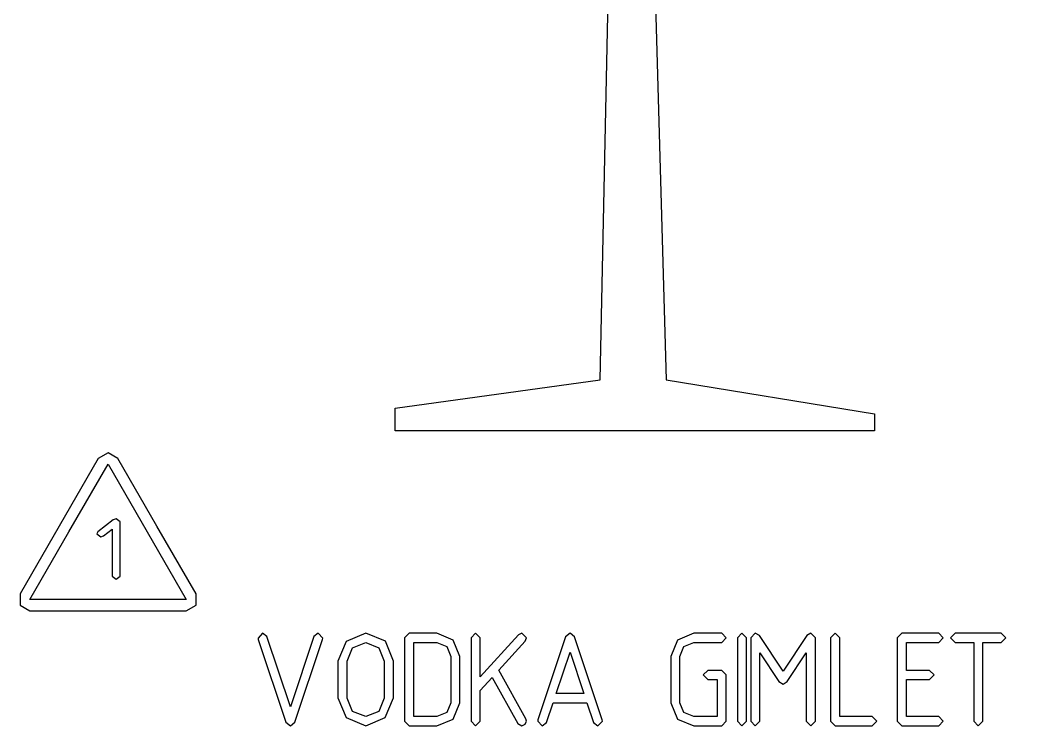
# Model space of a CAD drawing. Header units: metres. Extents: x 0 to 16.5, y 0 to 11.5.
# Drawn here: x 4.956 to 6.008, y 4.444 to 5.18 of the extents above; entities that cross this region are included whole.
import ezdxf

# ---------------------------------------------------------------- set-up
doc = ezdxf.new("R2010")
doc.units = ezdxf.units.M

msp = doc.modelspace()

# ---------------------------------------------------------------- linework, layer by layer
for points in [[(5.982, 5.874), (6.008, 5.874), (5.6138, 5.368), (5.6296, 4.8051), (5.8472, 4.7699), (5.8472, 4.7521), (5.3471, 4.7521), (5.3471, 4.7757), (5.5608, 4.8051), (5.5726, 5.368), (5.1745, 5.874), (5.2071, 5.874), (5.982, 5.874)], [(5.0476, 4.7292), (5.0476, 4.7292), (5.0374, 4.7233), (4.9967, 4.6527), (4.9559, 4.5821), (4.9559, 4.5704), (4.9661, 4.5645), (5.0476, 4.5645), (5.1292, 4.5645), (5.1393, 4.5704), (5.1393, 4.5821), (5.0986, 4.6527), (5.0578, 4.7233), (5.0476, 4.7292), (5.0476, 4.7292)], [(5.0476, 4.7174), (5.0884, 4.6469), (5.1292, 4.5762), (5.0476, 4.5762), (4.9661, 4.5762), (5.0068, 4.6469), (5.0476, 4.7174)], [(5.052, 4.6004), (5.0561, 4.5972), (5.0601, 4.6004), (5.0601, 4.6573), (5.0561, 4.6604), (5.0528, 4.6591), (5.0369, 4.6468), (5.0358, 4.6445), (5.0399, 4.6414), (5.0427, 4.6424), (5.052, 4.6496), (5.052, 4.6004)], [(5.2425, 4.4482), (5.2713, 4.5345), (5.2715, 4.536), (5.2667, 4.5409), (5.2622, 4.5375), (5.2378, 4.4642), (5.2133, 4.5375), (5.2088, 4.5409), (5.204, 4.536), (5.2042, 4.5345), (5.233, 4.4482), (5.2378, 4.4444), (5.2425, 4.4482)], [(5.3452, 4.512), (5.3369, 4.5326), (5.3163, 4.5409), (5.2959, 4.5324), (5.2873, 4.512), (5.2873, 4.4735), (5.2959, 4.453), (5.3163, 4.4444), (5.3367, 4.453), (5.3452, 4.4735), (5.3452, 4.512)], [(5.3568, 4.4492), (5.3616, 4.4444), (5.3906, 4.4444), (5.4077, 4.4515), (5.4146, 4.4685), (5.4146, 4.5168), (5.4077, 4.5339), (5.3906, 4.5409), (5.3616, 4.5409), (5.3568, 4.5361), (5.3568, 4.4492)], [(5.475, 4.447), (5.4793, 4.4444), (5.4826, 4.446), (5.4841, 4.4492), (5.4834, 4.4516), (5.4551, 4.5025), (5.4826, 4.5328), (5.4841, 4.5361), (5.4793, 4.5409), (5.4756, 4.5393), (5.4358, 4.4954), (5.4358, 4.5361), (5.431, 4.5409), (5.4262, 4.5361), (5.4262, 4.4492), (5.431, 4.4444), (5.4358, 4.4492), (5.4358, 4.4812), (5.4482, 4.495), (5.475, 4.447)], [(5.563, 4.4507), (5.5341, 4.5372), (5.5295, 4.5409), (5.5246, 4.5371), (5.4958, 4.4507), (5.4957, 4.4492), (5.5005, 4.4444), (5.5049, 4.4478), (5.5118, 4.4685), (5.547, 4.4685), (5.5539, 4.4478), (5.5584, 4.4444), (5.5632, 4.4492), (5.563, 4.4507)], [(5.6483, 4.4582), (5.6441, 4.4685), (5.6441, 4.5168), (5.6483, 4.5272), (5.6586, 4.5314), (5.6877, 4.5314), (5.6924, 4.5361), (5.6877, 4.5409), (5.6586, 4.5409), (5.6416, 4.5339), (5.6346, 4.5168), (5.6346, 4.4685), (5.6416, 4.4515), (5.6586, 4.4444), (5.6877, 4.4444), (5.6924, 4.4492), (5.6924, 4.4976), (5.6877, 4.5023), (5.6732, 4.5023), (5.6684, 4.4976), (5.6732, 4.4927), (5.6829, 4.4927), (5.6829, 4.454), (5.6586, 4.454), (5.6483, 4.4582)], [(5.7136, 4.4492), (5.7136, 4.5361), (5.7088, 4.5409), (5.704, 4.5361), (5.704, 4.4492), (5.7088, 4.4444), (5.7136, 4.4492)], [(5.7765, 4.5387), (5.7517, 4.5014), (5.7271, 4.5385), (5.7227, 4.5409), (5.7179, 4.5361), (5.7179, 4.4492), (5.7227, 4.4444), (5.7275, 4.4492), (5.7275, 4.5205), (5.7472, 4.4908), (5.7517, 4.4878), (5.756, 4.4908), (5.7758, 4.5205), (5.7758, 4.4492), (5.7806, 4.4444), (5.7854, 4.4492), (5.7854, 4.5361), (5.7806, 4.5409), (5.7765, 4.5387)], [(5.8012, 4.4492), (5.806, 4.4444), (5.8446, 4.4444), (5.8494, 4.4492), (5.8446, 4.454), (5.8108, 4.454), (5.8108, 4.5361), (5.806, 4.5409), (5.8012, 4.5361), (5.8012, 4.4492)], [(5.8755, 4.4444), (5.9141, 4.4444), (5.9188, 4.4492), (5.9141, 4.454), (5.8803, 4.454), (5.8803, 4.4927), (5.9045, 4.4927), (5.9093, 4.4976), (5.9045, 4.5023), (5.8803, 4.5023), (5.8803, 4.5314), (5.9141, 4.5314), (5.9188, 4.5361), (5.9141, 4.5409), (5.8755, 4.5409), (5.8707, 4.5361), (5.8707, 4.4492), (5.8755, 4.4444)], [(5.9311, 4.5314), (5.9505, 4.5314), (5.9505, 4.4492), (5.9552, 4.4444), (5.9601, 4.4492), (5.9601, 4.5314), (5.9793, 4.5314), (5.9841, 4.5361), (5.9793, 4.5409), (5.9311, 4.5409), (5.9264, 4.5361), (5.9311, 4.5314)], [(5.33, 4.4595), (5.3163, 4.454), (5.3026, 4.4595), (5.2969, 4.4733), (5.2969, 4.512), (5.3026, 4.5258), (5.3163, 4.5314), (5.33, 4.5258), (5.3357, 4.512), (5.3357, 4.4733), (5.33, 4.4595)], [(5.3906, 4.5314), (5.4009, 4.5272), (5.4051, 4.5168), (5.4051, 4.4685), (5.4009, 4.4582), (5.3906, 4.454), (5.3664, 4.454), (5.3664, 4.5314), (5.3906, 4.5314)], [(5.5437, 4.4781), (5.5151, 4.4781), (5.5295, 4.5211), (5.5437, 4.4781)]]:
    msp.add_lwpolyline(points, close=True)

doc.saveas('drawing.dxf')
